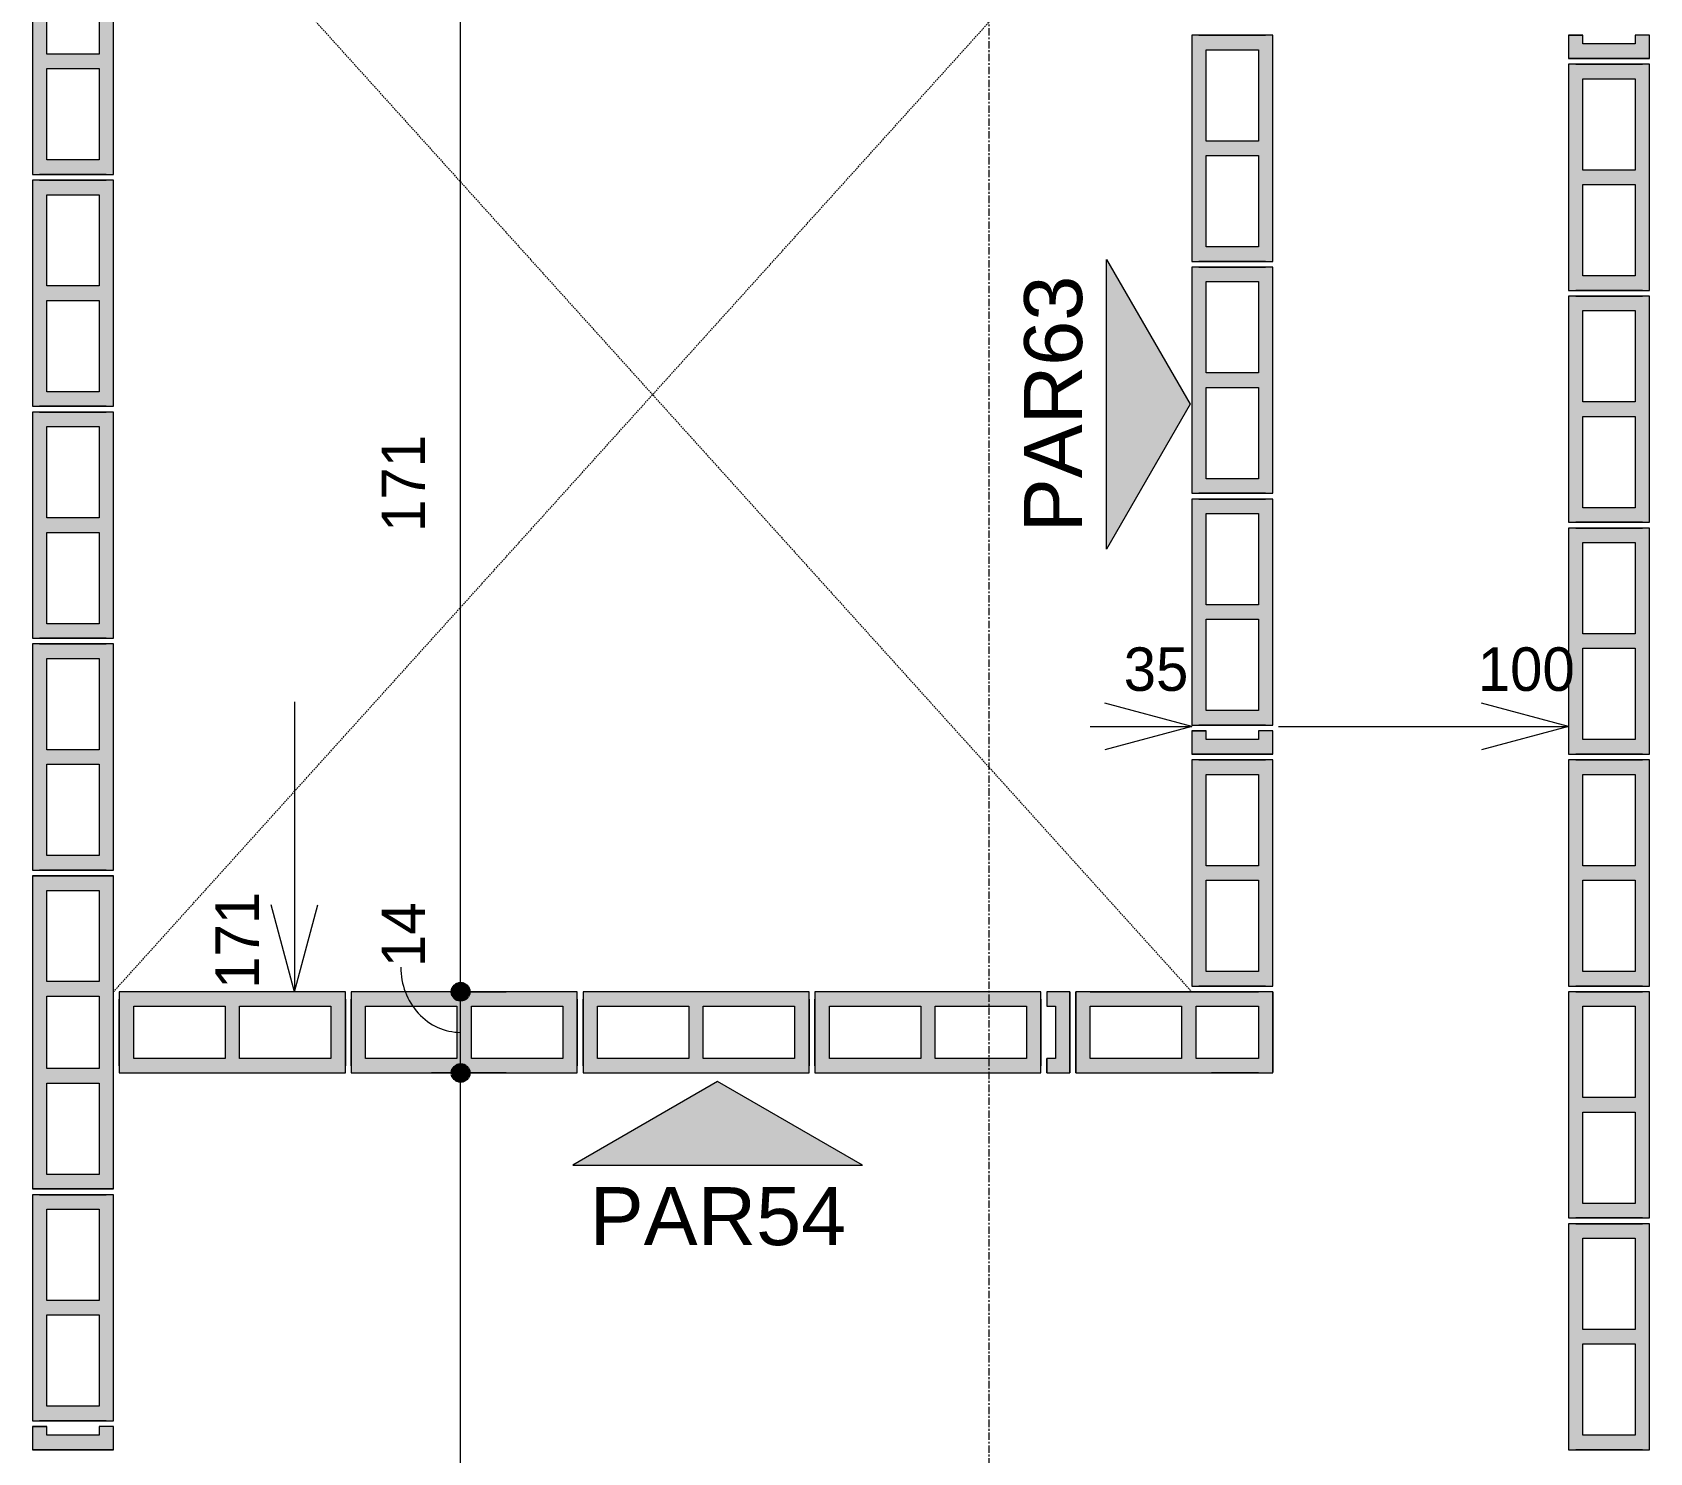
# Model space of a CAD drawing. Header units: centimetres. Extents: x 170 to 14001, y -2277 to 8860.
# Drawn here: x 11825.7 to 12104.7, y 184.7 to 429.7 of the extents above; entities that cross this region are included whole.
import ezdxf

# ---------------------------------------------------------------- set-up
doc = ezdxf.new("R2010")
doc.units = ezdxf.units.CM
doc.linetypes.add('Linha de eixo', pattern=[2.2225, 1.27, -0.3175, 0.3175, -0.3175])
doc.linetypes.add('Projeção', pattern=[0.396875, 0.238125, -0.15875])
for name, color, linetype, lineweight, true_color in [('A-ANNO-DIMS-1', 1, 'Continuous', 9, 0xff0000), ('G-ANNO-SYMB-1', 251, 'Continuous', 9, 0x646464), ('S-BEAM-3', 9, 'Continuous', 9, 0xc0c0c0), ('S-BEAM-4', 98, 'Continuous', 9, 0x004000), ('S-BEAM-7', 116, 'Continuous', 9, 0x008040), ('S-BEAM-8', 142, 'Continuous', 9, 0x0080c0)]:
    doc.layers.add(name, color=color, linetype=linetype, lineweight=lineweight, true_color=true_color)
for name, color, linetype, lineweight in [('A-ANNO-DIMS-50', 7, 'Continuous', 9), ('A-DETL-GENF', 7, 'Continuous', 9), ('A-FLOR-OVHD', 7, 'Projeção', 9), ('G-ANNO-SYMB', 7, 'Continuous', 9), ('S-BEAM', 7, 'Continuous', 9), ('S-BEAM-2', 7, 'Continuous', 13), ('S-GRID-1', 7, 'Linha de eixo', 9)]:
    doc.layers.add(name, color=color, linetype=linetype, lineweight=lineweight)
doc.styles.add('Arial', font='arial.ttf', dxfattribs={"height": 10})
doc.styles.add('Bahnschrift_12', font='', dxfattribs={"height": 7.5})
doc.styles.get('Bahnschrift_12').set_extended_font_data('Bahnschrift')
doc.dimstyles.new('COTA_ACUMULADA', dxfattribs={"dimscale": 30.48, "dimtxt": 8.33133, "dimasz": 0.049213, "dimexe": 0, "dimexo": 0.0625, "dimgap": 0.131234, "dimtad": 0, "dimjust": 2, "dimdec": 0, "dimzin": 0, "dimdsep": 46, "dimtxsty": 'Bahnschrift_12', "dimblk1": 'NONE', "dimblk2": 'OPEN30', "dimsah": 1, "dimcen": 0.09, "dimse1": 1, "dimsd1": 1, "dimazin": 0, "dimtfac": 1, "dimtdec": 4, "dimtix": 1, "dimtmove": 2, "dimatfit": 3, "dimfxl": 0, "dimfxlon": 1, "dimtvp": 1, "dimtolj": 1, "dimtzin": 0, "dimarcsym": 2})
doc.dimstyles.new('Linear_-_2_mm_Arial', dxfattribs={"dimscale": 30.48, "dimtxt": 8.33133, "dimasz": 0.393701, "dimexe": 0.164042, "dimexo": 0.328084, "dimgap": 0.131234, "dimtad": 1, "dimdec": 0, "dimzin": 0, "dimdsep": 46, "dimtxsty": 'Bahnschrift_12', "dimblk1": 'DOTSMALL', "dimblk2": 'DOTSMALL', "dimsah": 1, "dimcen": 0.09, "dimdle": 0.164042, "dimazin": 0, "dimtfac": 1, "dimtdec": 4, "dimtix": 1, "dimtmove": 0, "dimatfit": 3, "dimfxl": 1, "dimtvp": 1, "dimtolj": 1, "dimtzin": 0, "dimarcsym": 2})
doc.dimstyles.new('Linear_-_2_mm_Arial_1', dxfattribs={"dimscale": 30.48, "dimtxt": 8.33133, "dimasz": 0.393701, "dimexe": 0.164042, "dimexo": 0.328084, "dimgap": 0.131234, "dimtad": 1, "dimdec": 0, "dimzin": 0, "dimdsep": 46, "dimtxsty": 'Bahnschrift_12', "dimblk1": 'DOTSMALL', "dimblk2": 'DOTSMALL', "dimsah": 1, "dimcen": 0.09, "dimdle": 0.164042, "dimazin": 0, "dimtfac": 1, "dimtdec": 4, "dimtix": 1, "dimtmove": 1, "dimatfit": 3, "dimfxl": 1, "dimtvp": 1, "dimtolj": 1, "dimtzin": 0, "dimarcsym": 2})

# ---------------------------------------------------------------- blocks, each defined once
blk = doc.blocks.new('LEONE - BLOCO 14X39X19 - LEONE - BLOCO 14X39X19-554799-COBERTURA - MODULAÇÃO 2ª FIADA')
at = {"layer": 'S-BEAM-3'}
h = blk.add_hatch(color=256, dxfattribs=at)
h.paths.add_polyline_path([(-19.5, 7), (-19.5, -7), (19.5, -7), (19.5, 7)])
h.paths.add_polyline_path([(-17, -3.48), (-17, 4.5), (-1.25, 4.5), (-1.25, -4.5), (-17, -4.5)])
h.paths.add_polyline_path([(1.25, -0.98), (1.25, 4.5), (17, 4.5), (17, -4.5), (1.25, -4.5), (1.25, -4.16)])
at = {"layer": 'A-DETL-GENF'}
for p, q in [((19.5, 7), (-19.5, 7)), ((-19.5, 7), (-19.5, 0)), ((19.5, 0), (19.5, 7)), ((-17, -4.5), (-17, 4.5)), ((-17, 4.5), (-1.25, 4.5)), ((-1.25, 4.5), (-1.25, -4.5)), ((1.25, -4.5), (1.25, 4.5)), ((1.25, 4.5), (17, 4.5)), ((17, 4.5), (17, -4.5)), ((-19.5, 0), (-19.5, -7)), ((19.5, -7), (19.5, 0)), ((-1.25, -4.5), (-17, -4.5)), ((17, -4.5), (1.25, -4.5)), ((-19.5, -7), (19.5, -7))]:
    blk.add_line(p, q, dxfattribs=at)
at = {"layer": 'S-BEAM-2'}
for p, q in [((-19.5, 7), (-19.5, -7)), ((19.5, 7), (-19.5, 7)), ((-19.5, 7), (-19.5, -7)), ((-19.5, -5.75), (-19.5, 5.75)), ((19.5, -7), (19.5, 7)), ((19.5, -7), (19.5, 7)), ((19.5, 5.75), (19.5, -5.75)), ((-19.5, -7), (19.5, -7))]:
    blk.add_line(p, q, dxfattribs=at)
at = {"layer": 'S-BEAM-3'}
for p, q in [((-17, 4.5), (-1.25, 4.5)), ((-17, -4.5), (-17, 4.5)), ((-1.25, 4.5), (-1.25, -4.5)), ((1.25, 4.5), (17, 4.5)), ((1.25, -4.5), (1.25, 4.5)), ((17, 4.5), (17, -4.5)), ((-1.25, -4.5), (-17, -4.5)), ((17, -4.5), (1.25, -4.5))]:
    blk.add_line(p, q, dxfattribs=at)
blk = doc.blocks.new('LEONE - BLOCO 14x04x19 - LEONE - BLOCO 14x04x19-533013-COBERTURA - MODULAÇÃO 2ª FIADA')
at = {"layer": 'S-BEAM-7'}
blk.add_hatch(color=256, dxfattribs=at).paths.add_polyline_path([(-2.5, 0), (-2.5, -7), (1.5, -7), (1.5, -4.5), (0, -4.5), (0, 4.5), (1.5, 4.5), (1.5, 7), (-2.5, 7), (-2.5, 0.97)])
at = {"layer": 'A-DETL-GENF'}
for p, q in [((1.5, 7), (-2.5, 7)), ((-2.5, 7), (-2.5, 0)), ((1.5, 4.5), (1.5, 7)), ((0, 4.5), (1.5, 4.5)), ((0, -4.5), (0, 4.5)), ((-2.5, 0), (-2.5, -7)), ((1.5, -4.5), (0, -4.5)), ((1.5, -7), (1.5, -4.5)), ((-2.5, -7), (1.5, -7))]:
    blk.add_line(p, q, dxfattribs=at)
at = {"layer": 'S-BEAM-2'}
for p, q in [((1.5, 7), (-2.5, 7)), ((-2.5, -7), (-2.5, 7)), ((1.5, 7), (1.5, 4.5)), ((1.5, -7), (1.5, -4.5)), ((-2.5, -7), (1.5, -7))]:
    blk.add_line(p, q, dxfattribs=at)
at = {"layer": 'S-BEAM-3'}
for p, q in [((0, -4.5), (0, 4.5)), ((0, 4.5), (1.5, 4.5)), ((1.5, -4.5), (0, -4.5))]:
    blk.add_line(p, q, dxfattribs=at)
blk = doc.blocks.new('LEONE - BLOCO 14X39X19 - LEONE - BLOCO 14X39X19-V1-COBERTURA - MODULAÇÃO 2ª FIADA')
at = {"layer": 'S-BEAM-3'}
h = blk.add_hatch(color=256, dxfattribs=at)
h.paths.add_polyline_path([(19.5, -7), (19.5, 7), (-19.5, 7), (-19.5, -7)])
h.paths.add_polyline_path([(1.25, -4.5), (1.25, 4.5), (17, 4.5), (17, -4.5)])
h.paths.add_polyline_path([(-1.25, -4.5), (-17, -4.5), (-17, 4.5), (-1.25, 4.5), (-1.25, -4.16)])
at = {"layer": 'A-DETL-GENF'}
for p, q in [((19.5, 7), (-19.5, 7)), ((-19.5, 7), (-19.5, 0)), ((19.5, 0), (19.5, 7)), ((-17, -4.5), (-17, 4.5)), ((-17, 4.5), (-1.25, 4.5)), ((-1.25, 4.5), (-1.25, -4.5)), ((1.25, -4.5), (1.25, 4.5)), ((1.25, 4.5), (17, 4.5)), ((17, 4.5), (17, -4.5)), ((-19.5, 0), (-19.5, -7)), ((19.5, -7), (19.5, 0)), ((-1.25, -4.5), (-17, -4.5)), ((17, -4.5), (1.25, -4.5)), ((-19.5, -7), (19.5, -7))]:
    blk.add_line(p, q, dxfattribs=at)
at = {"layer": 'S-BEAM-2'}
for p, q in [((-19.5, 7), (-19.5, -7)), ((19.5, 7), (-19.5, 7)), ((-19.5, 7), (-19.5, -7)), ((-19.5, -5.75), (-19.5, 5.75)), ((19.5, -7), (19.5, 7)), ((19.5, -7), (19.5, 7)), ((19.5, 5.75), (19.5, -5.75)), ((-19.5, -7), (19.5, -7))]:
    blk.add_line(p, q, dxfattribs=at)
at = {"layer": 'S-BEAM-3'}
for p, q in [((-17, 4.5), (-1.25, 4.5)), ((-17, -4.5), (-17, 4.5)), ((-1.25, 4.5), (-1.25, -4.5)), ((1.25, 4.5), (17, 4.5)), ((1.25, -4.5), (1.25, 4.5)), ((17, 4.5), (17, -4.5)), ((-1.25, -4.5), (-17, -4.5)), ((17, -4.5), (1.25, -4.5))]:
    blk.add_line(p, q, dxfattribs=at)
blk = doc.blocks.new('LEONE - BLOCO 14x34x19 - LEONE - BLOCO 14x34x19-541693-COBERTURA - MODULAÇÃO 2ª FIADA')
at = {"layer": 'S-BEAM-8'}
h = blk.add_hatch(color=256, dxfattribs=at)
h.paths.add_polyline_path([(-3, 7), (-14.5, 7), (-14.5, -7), (19.5, -7), (19.5, 7), (-0.5, 7)])
h.paths.add_polyline_path([(-12, 4.5), (-1.25, 4.5), (-1.25, -4.5), (-12, -4.5)])
h.paths.add_polyline_path([(1.25, 4.5), (17, 4.5), (17, -4.5), (1.25, -4.5), (1.25, 4.03)])
at = {"layer": 'A-DETL-GENF'}
for p, q in [((-14.5, 7), (-14.5, 0)), ((2.5, 7), (-14.5, 7)), ((19.5, 7), (2.5, 7)), ((19.5, 0), (19.5, 7)), ((-12, -4.5), (-12, 4.5)), ((-12, 4.5), (-1.25, 4.5)), ((-1.25, 4.5), (-1.25, -4.5)), ((1.25, 4.5), (17, 4.5)), ((1.25, -4.5), (1.25, 4.5)), ((17, 4.5), (17, -4.5)), ((-14.5, 0), (-14.5, -7)), ((19.5, -7), (19.5, 0)), ((-1.25, -4.5), (-12, -4.5)), ((17, -4.5), (1.25, -4.5)), ((-14.5, -7), (2.5, -7)), ((2.5, -7), (19.5, -7))]:
    blk.add_line(p, q, dxfattribs=at)
at = {"layer": 'S-BEAM-2'}
for p, q in [((-14.5, 7), (-14.5, -7)), ((19.5, 7), (-14.5, 7)), ((-14.5, 7), (-14.5, -7)), ((-14.5, -7), (-14.5, 6.88)), ((-14.5, 5.75), (-14.5, -5.75)), ((-14.5, -5.75), (-14.5, 5.75)), ((-12, 7), (-3.94, 7)), ((-12, 7), (-3.94, 7)), ((17, 7), (-12, 7)), ((19.5, -7), (19.5, 7)), ((19.5, 7), (19.5, -7)), ((19.5, -7), (19.5, 7)), ((19.5, -5.75), (19.5, 5.75)), ((19.5, 5.75), (19.5, -5.75)), ((-14.5, -7), (19.5, -7)), ((-12, -7), (-3.94, -7)), ((-12, -7), (-3.94, -7)), ((17, -7), (-12, -7))]:
    blk.add_line(p, q, dxfattribs=at)
at = {"layer": 'S-BEAM-3'}
for p, q in [((-12, 4.5), (-1.25, 4.5)), ((-12, -4.5), (-12, 4.5)), ((-1.25, 4.5), (-1.25, -4.5)), ((1.25, 4.5), (17, 4.5)), ((1.25, -4.5), (1.25, 4.5)), ((17, 4.5), (17, -4.5)), ((-1.25, -4.5), (-12, -4.5)), ((17, -4.5), (1.25, -4.5))]:
    blk.add_line(p, q, dxfattribs=at)
blk = doc.blocks.new('LEONE - BLOCO 14X54X19 - LEONE - BLOCO 14X54X19-557270-COBERTURA - MODULAÇÃO 2ª FIADA')
at = {"layer": 'S-BEAM-4'}
h = blk.add_hatch(color=256, dxfattribs=at)
h.paths.add_polyline_path([(-27, -4.5), (-27, -7), (27, -7), (27, 7), (-27, 7), (-27, 0)])
h.paths.add_polyline_path([(-24.5, 4.5), (-8.75, 4.5), (-8.75, -4.5), (-24.5, -4.5), (-24.5, 0)])
h.paths.add_polyline_path([(-6.25, -2.45), (-6.25, 4.5), (6.25, 4.5), (6.25, -4.5), (-6.25, -4.5)])
h.paths.add_polyline_path([(8.75, -4.5), (8.75, 4.5), (24.5, 4.5), (24.5, -4.5), (9.9, -4.5)])
at = {"layer": 'A-DETL-GENF'}
for p, q in [((-27, 7), (-27, 0)), ((0, 7), (-27, 7)), ((27, 7), (0, 7)), ((27, 0), (27, 7)), ((-24.5, -4.5), (-24.5, 4.5)), ((-24.5, 4.5), (-8.75, 4.5)), ((-8.75, 4.5), (-8.75, -4.5)), ((-6.25, 4.5), (6.25, 4.5)), ((-6.25, -4.5), (-6.25, 4.5)), ((6.25, 4.5), (6.25, -4.5)), ((8.75, -4.5), (8.75, 4.5)), ((8.75, 4.5), (24.5, 4.5)), ((24.5, 4.5), (24.5, -4.5)), ((-27, 0), (-27, -7)), ((27, -7), (27, 0)), ((-8.75, -4.5), (-24.5, -4.5)), ((6.25, -4.5), (-6.25, -4.5)), ((24.5, -4.5), (8.75, -4.5)), ((-27, -7), (0, -7)), ((0, -7), (27, -7))]:
    blk.add_line(p, q, dxfattribs=at)
at = {"layer": 'S-BEAM-2'}
for p, q in [((-27, 7), (-27, -7)), ((27, 7), (-27, 7)), ((-27, 7), (-27, -7)), ((-27, -7), (-27, 6.88)), ((-27, 5.75), (-27, -5.75)), ((-27, -5.75), (-27, 5.75)), ((27, -7), (27, 7)), ((27, 7), (27, -7)), ((27, -7), (27, 7)), ((27, -5.75), (27, 5.75)), ((27, 5.75), (27, -5.75)), ((-27, -7), (27, -7))]:
    blk.add_line(p, q, dxfattribs=at)
at = {"layer": 'S-BEAM-3'}
for p, q in [((-24.5, 4.5), (-8.75, 4.5)), ((-24.5, -4.5), (-24.5, 4.5)), ((-8.75, 4.5), (-8.75, -4.5)), ((-6.25, 4.5), (6.25, 4.5)), ((-6.25, -4.5), (-6.25, 4.5)), ((6.25, 4.5), (6.25, -4.5)), ((8.75, 4.5), (24.5, 4.5)), ((8.75, -4.5), (8.75, 4.5)), ((24.5, 4.5), (24.5, -4.5)), ((-8.75, -4.5), (-24.5, -4.5)), ((6.25, -4.5), (-6.25, -4.5)), ((24.5, -4.5), (8.75, -4.5))]:
    blk.add_line(p, q, dxfattribs=at)
blk = doc.blocks.new('LEONE - BLOCO 14x04x4 - LEONE - BLOCO 14x04x19-2843081-COBERTURA - MODULAÇÃO 2ª FIADA')
at = {"layer": 'S-BEAM-7'}
blk.add_hatch(color=256, dxfattribs=at).paths.add_polyline_path([(-2.5, 7), (-2.5, -7), (1.5, -7), (1.5, -4.5), (0, -4.5), (0, 4.5), (1.5, 4.5), (1.5, 7), (0, 7)])
at = {"layer": 'A-DETL-GENF'}
for p, q in [((1.5, 7), (-2.5, 7)), ((-2.5, 7), (-2.5, 0)), ((1.5, 4.5), (1.5, 7)), ((0, 4.5), (1.5, 4.5)), ((0, -4.5), (0, 4.5)), ((-2.5, 0), (-2.5, -7)), ((1.5, -4.5), (0, -4.5)), ((1.5, -7), (1.5, -4.5)), ((-2.5, -7), (1.5, -7))]:
    blk.add_line(p, q, dxfattribs=at)
at = {"layer": 'S-BEAM-2'}
for p, q in [((1.5, 7), (-2.5, 7)), ((-2.5, -7), (-2.5, 7)), ((1.5, 7), (1.5, 4.5)), ((1.5, -7), (1.5, -4.5)), ((-2.5, -7), (1.5, -7))]:
    blk.add_line(p, q, dxfattribs=at)
at = {"layer": 'S-BEAM-3'}
for p, q in [((0, -4.5), (0, 4.5)), ((0, 4.5), (1.5, 4.5)), ((1.5, -4.5), (0, -4.5))]:
    blk.add_line(p, q, dxfattribs=at)
blk = doc.blocks.new('Elevação - Número de detalhe-142644-COBERTURA - MODULAÇÃO 2ª FIADA')
at = {"layer": 'G-ANNO-SYMB-1'}
blk.add_hatch(color=256, dxfattribs=at).paths.add_polyline_path([(0.5, 0), (-0.5, 0), (0, 0.2887)])
at = {"layer": 'G-ANNO-SYMB'}
for p, q in [((0, 0.2887), (-0.5, 0)), ((0.5, 0), (0, 0.2887)), ((-0.5, 0), (0.5, 0))]:
    blk.add_line(p, q, dxfattribs=at)
blk = doc.blocks.new('DIMBLOCK82-COBERTURA - MODULAÇÃO 2ª FIADA')
at = {"layer": 'A-ANNO-DIMS-50', "lineweight": 35, "true_color": 0xff0000}
h = blk.add_hatch(color=1, dxfattribs=at)
edge = h.paths.add_edge_path()
edge.add_arc((11899.61, 250.24), 1.5, 0, 360)
h = blk.add_hatch(color=1, dxfattribs=at)
edge = h.paths.add_edge_path()
edge.add_arc((11899.61, 44.24), 1.5, 0, 360)
at = {"layer": 'A-ANNO-DIMS-50', "color": 1, "true_color": 0xff0000}
for p, q in [((11907.49, 250.24), (11894.61, 250.24)), ((11899.61, 44.24), (11899.61, 250.24)), ((11899.61, 250.24), (11907.49, 250.24)), ((11907.49, 44.24), (11894.61, 44.24)), ((11899.61, 44.24), (11907.49, 44.24))]:
    blk.add_line(p, q, dxfattribs=at)
at = {"layer": 'A-ANNO-DIMS-50', "color": 1, "lineweight": 35, "true_color": 0xff0000}
for centre in [(11899.61, 250.24), (11899.61, 44.24)]:
    blk.add_circle(centre, 1.5, dxfattribs=at)
at = {"layer": 'A-ANNO-DIMS-50', "color": 0, "insert": (11885.97, 138.91), "char_height": 7.5, "width": 19.9952, "attachment_point": 1, "rotation": 90, "line_spacing_factor": 1.009858, "style": 'Bahnschrift_12'}
blk.add_mtext('206', dxfattribs=at)
blk = doc.blocks.new('_DotSmall')
at = {"color": 0, "linetype": 'ByBlock', "const_width": 0.5}
blk.add_lwpolyline([(-0.0625, 0, 1), (0.0625, 0, 1)], format="xyb", close=True, dxfattribs=at)
blk = doc.blocks.new('DIMBLOCK83-COBERTURA - MODULAÇÃO 2ª FIADA')
at = {"layer": 'A-ANNO-DIMS-50', "lineweight": 35, "true_color": 0xff0000}
h = blk.add_hatch(color=1, dxfattribs=at)
edge = h.paths.add_edge_path()
edge.add_arc((11899.61, 264.24), 1.5, 0, 360)
h = blk.add_hatch(color=1, dxfattribs=at)
edge = h.paths.add_edge_path()
edge.add_arc((11899.61, 250.24), 1.5, 0, 360)
at = {"layer": 'A-ANNO-DIMS-50', "color": 1, "true_color": 0xff0000}
for p, q in [((11907.49, 264.24), (11894.61, 264.24)), ((11899.61, 250.24), (11899.61, 264.24)), ((11899.61, 264.24), (11907.49, 264.24)), ((11907.49, 250.24), (11894.61, 250.24)), ((11899.61, 250.24), (11907.49, 250.24))]:
    blk.add_line(p, q, dxfattribs=at)
at = {"layer": 'A-ANNO-DIMS-50', "color": 1, "lineweight": 35, "true_color": 0xff0000}
for centre in [(11899.61, 264.24), (11899.61, 250.24)]:
    blk.add_circle(centre, 1.5, dxfattribs=at)
at = {"layer": 'A-ANNO-DIMS-50', "color": 1, "true_color": 0xff0000}
blk.add_ellipse((11899.61, 268.5), major_axis=(0, 11.26), ratio=0.9159, start_param=1.570796, end_param=3.141593, dxfattribs=at)
at = {"layer": 'A-ANNO-DIMS-50', "color": 0, "insert": (11885.97, 268.5), "char_height": 7.5, "width": 11.3609, "attachment_point": 1, "rotation": 90, "line_spacing_factor": 1.009858, "style": 'Bahnschrift_12'}
blk.add_mtext('14', dxfattribs=at)
blk = doc.blocks.new('DIMBLOCK84-COBERTURA - MODULAÇÃO 2ª FIADA')
at = {"layer": 'A-ANNO-DIMS-50', "lineweight": 35, "true_color": 0xff0000}
h = blk.add_hatch(color=1, dxfattribs=at)
edge = h.paths.add_edge_path()
edge.add_arc((11899.61, 435.24), 1.5, 0, 360)
h = blk.add_hatch(color=1, dxfattribs=at)
edge = h.paths.add_edge_path()
edge.add_arc((11899.61, 264.24), 1.5, 0, 360)
at = {"layer": 'A-ANNO-DIMS-50', "color": 1, "true_color": 0xff0000}
for p, q in [((11907.49, 435.24), (11894.61, 435.24)), ((11899.61, 264.24), (11899.61, 435.24)), ((11899.61, 435.24), (11907.49, 435.24)), ((11907.49, 264.24), (11894.61, 264.24)), ((11899.61, 264.24), (11907.49, 264.24))]:
    blk.add_line(p, q, dxfattribs=at)
at = {"layer": 'A-ANNO-DIMS-50', "color": 1, "lineweight": 35, "true_color": 0xff0000}
for centre in [(11899.61, 435.24), (11899.61, 264.24)]:
    blk.add_circle(centre, 1.5, dxfattribs=at)
at = {"layer": 'A-ANNO-DIMS-50', "color": 0, "insert": (11885.97, 343.56), "char_height": 7.5, "width": 14.8449, "attachment_point": 1, "rotation": 90, "line_spacing_factor": 1.009858, "style": 'Bahnschrift_12'}
blk.add_mtext('171', dxfattribs=at)
blk = doc.blocks.new('DIMBLOCK117-COBERTURA - MODULAÇÃO 2ª FIADA')
at = {"layer": 'A-ANNO-DIMS-50', "color": 1, "true_color": 0xff0000}
for p, q in [((11870.97, 314.24), (11870.97, 264.24)), ((11870.97, 264.24), (11866.95, 279.24)), ((11870.97, 264.24), (11874.99, 279.24)), ((11870.97, 264.24), (11870.97, 264.24)), ((11870.97, 264.24), (11870.97, 264.24))]:
    blk.add_line(p, q, dxfattribs=at)
at = {"layer": 'A-ANNO-DIMS-50', "color": 0, "insert": (11857.32, 264.74), "char_height": 7.5, "width": 14.8449, "attachment_point": 1, "rotation": 90, "line_spacing_factor": 1.009858, "style": 'Bahnschrift_12'}
blk.add_mtext('171', dxfattribs=at)
blk = doc.blocks.new('_None')
blk = doc.blocks.new('_Open30')
at = {"color": 0, "linetype": 'ByBlock', "lineweight": -2}
for p, q in [((-1, 0.27), (0, 0)), ((0, 0), (-1, -0.27)), ((0, 0), (-1, 0))]:
    blk.add_line(p, q, dxfattribs=at)
blk = doc.blocks.new('DIMBLOCK119-COBERTURA - MODULAÇÃO 2ª FIADA')
at = {"layer": 'A-ANNO-DIMS-50', "color": 1, "true_color": 0xff0000}
for p, q in [((12025.73, 310), (12010.73, 314.02)), ((12008.23, 310), (12025.73, 310)), ((12025.73, 310), (12010.73, 305.98)), ((12025.73, 310), (12025.73, 310)), ((12025.73, 310), (12025.73, 310))]:
    blk.add_line(p, q, dxfattribs=at)
at = {"layer": 'A-ANNO-DIMS-50', "color": 0, "insert": (12014, 323.65), "char_height": 7.5, "width": 13.4816, "attachment_point": 1, "line_spacing_factor": 1.009858, "style": 'Bahnschrift_12'}
blk.add_mtext('35', dxfattribs=at)
blk = doc.blocks.new('DIMBLOCK120-COBERTURA - MODULAÇÃO 2ª FIADA')
at = {"layer": 'A-ANNO-DIMS-50', "color": 1, "true_color": 0xff0000}
for p, q in [((12090.73, 310), (12075.73, 314.02)), ((12040.73, 310), (12090.73, 310)), ((12090.73, 310), (12075.73, 305.98)), ((12090.73, 310), (12090.73, 310)), ((12090.73, 310), (12090.73, 310))]:
    blk.add_line(p, q, dxfattribs=at)
at = {"layer": 'A-ANNO-DIMS-50', "color": 0, "insert": (12075.08, 323.65), "char_height": 7.5, "width": 18.1774, "attachment_point": 1, "line_spacing_factor": 1.009858, "style": 'Bahnschrift_12'}
blk.add_mtext('100', dxfattribs=at)

msp = doc.modelspace()

# ---------------------------------------------------------------- linework, layer by layer
at = {"layer": 'A-FLOR-OVHD'}
for p, q in [((11839.73, 470.24), (12025.73, 264.24)), ((11839.73, 264.24), (12025.73, 470.24))]:
    msp.add_line(p, q, dxfattribs=at)
at = {"layer": 'S-GRID-1'}
msp.add_line((11990.73, 921.64), (11990.73, -623.1), dxfattribs=at)

# ---------------------------------------------------------------- block references
at = {"layer": 'G-ANNO-SYMB', "extrusion": (0, 0, -1), "xscale": 49.99999999999998, "yscale": 49.99999999999998, "zscale": 49.99999999999998, "rotation": 90.00000000000044}
msp.add_blockref('Elevação - Número de detalhe-142644-COBERTURA - MODULAÇÃO 2ª FIADA', (-12011.01, 365.58), dxfattribs=at)
at = {"layer": 'G-ANNO-SYMB', "xscale": 49.99999999999998, "yscale": 49.99999999999998, "zscale": 49.99999999999998}
msp.add_blockref('Elevação - Número de detalhe-142644-COBERTURA - MODULAÇÃO 2ª FIADA', (11943.95, 234.33), dxfattribs=at)
at = {"layer": 'S-BEAM'}
for name, p, rotation in [('LEONE - BLOCO 14X39X19 - LEONE - BLOCO 14X39X19-554799-COBERTURA - MODULAÇÃO 2ª FIADA', (11832.73, 424.74), 89.9999999999999), ('LEONE - BLOCO 14X39X19 - LEONE - BLOCO 14X39X19-554799-COBERTURA - MODULAÇÃO 2ª FIADA', (12032.73, 409.74), 89.9999999999999), ('LEONE - BLOCO 14x04x4 - LEONE - BLOCO 14x04x19-2843081-COBERTURA - MODULAÇÃO 2ª FIADA', (12097.73, 427.74), 89.9999999999999), ('LEONE - BLOCO 14X39X19 - LEONE - BLOCO 14X39X19-554799-COBERTURA - MODULAÇÃO 2ª FIADA', (12097.73, 404.74), 89.9999999999999), ('LEONE - BLOCO 14X39X19 - LEONE - BLOCO 14X39X19-554799-COBERTURA - MODULAÇÃO 2ª FIADA', (11832.73, 384.74), 89.9999999999999), ('LEONE - BLOCO 14X39X19 - LEONE - BLOCO 14X39X19-554799-COBERTURA - MODULAÇÃO 2ª FIADA', (12032.73, 369.74), 89.9999999999999), ('LEONE - BLOCO 14X39X19 - LEONE - BLOCO 14X39X19-554799-COBERTURA - MODULAÇÃO 2ª FIADA', (12097.73, 364.74), 89.9999999999999), ('LEONE - BLOCO 14X39X19 - LEONE - BLOCO 14X39X19-554799-COBERTURA - MODULAÇÃO 2ª FIADA', (11832.73, 344.74), 89.9999999999999), ('LEONE - BLOCO 14X39X19 - LEONE - BLOCO 14X39X19-554799-COBERTURA - MODULAÇÃO 2ª FIADA', (12032.73, 329.74), 89.9999999999999), ('LEONE - BLOCO 14X39X19 - LEONE - BLOCO 14X39X19-554799-COBERTURA - MODULAÇÃO 2ª FIADA', (12097.73, 324.74), 89.9999999999999), ('LEONE - BLOCO 14X39X19 - LEONE - BLOCO 14X39X19-554799-COBERTURA - MODULAÇÃO 2ª FIADA', (11832.73, 304.74), 89.9999999999999), ('LEONE - BLOCO 14x04x19 - LEONE - BLOCO 14x04x19-533013-COBERTURA - MODULAÇÃO 2ª FIADA', (12032.73, 307.74), 89.9999999999999), ('LEONE - BLOCO 14X39X19 - LEONE - BLOCO 14X39X19-554799-COBERTURA - MODULAÇÃO 2ª FIADA', (12032.73, 284.74), 89.9999999999999), ('LEONE - BLOCO 14X39X19 - LEONE - BLOCO 14X39X19-554799-COBERTURA - MODULAÇÃO 2ª FIADA', (12097.73, 284.74), 89.9999999999999), ('LEONE - BLOCO 14X54X19 - LEONE - BLOCO 14X54X19-557270-COBERTURA - MODULAÇÃO 2ª FIADA', (11832.73, 257.24), 89.9999999999999), ('LEONE - BLOCO 14x04x19 - LEONE - BLOCO 14x04x19-533013-COBERTURA - MODULAÇÃO 2ª FIADA', (12002.23, 257.24), 180), ('LEONE - BLOCO 14x34x19 - LEONE - BLOCO 14x34x19-541693-COBERTURA - MODULAÇÃO 2ª FIADA', (12025.23, 257.24), 180), ('LEONE - BLOCO 14X39X19 - LEONE - BLOCO 14X39X19-554799-COBERTURA - MODULAÇÃO 2ª FIADA', (12097.73, 244.74), 89.9999999999999), ('LEONE - BLOCO 14X39X19 - LEONE - BLOCO 14X39X19-554799-COBERTURA - MODULAÇÃO 2ª FIADA', (11832.73, 209.74), 89.99999999999991), ('LEONE - BLOCO 14X39X19 - LEONE - BLOCO 14X39X19-554799-COBERTURA - MODULAÇÃO 2ª FIADA', (12097.73, 204.74), 89.9999999999999), ('LEONE - BLOCO 14x04x19 - LEONE - BLOCO 14x04x19-533013-COBERTURA - MODULAÇÃO 2ª FIADA', (11832.73, 187.74), 89.99999999999991)]:
    msp.add_blockref(name, p, dxfattribs=dict(at, rotation=rotation))
for name, p in [('LEONE - BLOCO 14X39X19 - LEONE - BLOCO 14X39X19-554799-COBERTURA - MODULAÇÃO 2ª FIADA', (11860.23, 257.24)), ('LEONE - BLOCO 14X39X19 - LEONE - BLOCO 14X39X19-V1-COBERTURA - MODULAÇÃO 2ª FIADA', (11900.23, 257.24)), ('LEONE - BLOCO 14X39X19 - LEONE - BLOCO 14X39X19-V1-COBERTURA - MODULAÇÃO 2ª FIADA', (11940.23, 257.24)), ('LEONE - BLOCO 14X39X19 - LEONE - BLOCO 14X39X19-V1-COBERTURA - MODULAÇÃO 2ª FIADA', (11980.23, 257.24))]:
    msp.add_blockref(name, p, dxfattribs=at)

# ---------------------------------------------------------------- texts
at = {"layer": 'G-ANNO-SYMB', "insert": (11996.82, 343.51), "char_height": 10, "width": 54.9156, "attachment_point": 1, "rotation": 90, "style": 'Arial'}
msp.add_mtext('PAR63', dxfattribs=at)
at = {"layer": 'G-ANNO-SYMB', "insert": (11921.87, 230.54), "char_height": 10, "width": 54.9156, "attachment_point": 1, "style": 'Arial'}
msp.add_mtext('PAR54', dxfattribs=at)

# ---------------------------------------------------------------- dimensions: what is measured, and where the dimension line sits
at = {"layer": 'A-ANNO-DIMS-1'}
for base, p1, p2, dimstyle, override, picture, middle in [((11870.97, 264.24), (11870.97, 435.24), (11870.97, 264.24), 'COTA_ACUMULADA', {"dimpost": '<>', "dimfxl": 171}, 'DIMBLOCK117-COBERTURA - MODULAÇÃO 2ª FIADA', (11862.32, 272.17)), ((11899.61, 264.24), (11897.49, 250.24), (11897.49, 264.24), 'Linear_-_2_mm_Arial_1', {"dimpost": '<>', "dimfxl": 14}, 'DIMBLOCK83-COBERTURA - MODULAÇÃO 2ª FIADA', (11890.97, 274.18))]:
    dim = msp.add_linear_dim(base=base, p1=p1, p2=p2, angle=90, dimstyle=dimstyle, override=override, dxfattribs=at)
    dim.commit()
    dim.dimension.update_dxf_attribs({"geometry": picture, "text_midpoint": middle, "dimtype": 160, "text_rotation": 90})
for base, p1, p2, override, picture, middle in [((11899.61, 435.24), (11897.49, 264.24), (11897.49, 435.24), {"dimpost": '<>', "dimfxl": 171}, 'DIMBLOCK84-COBERTURA - MODULAÇÃO 2ª FIADA', (11891.86, 349.74)), ((11899.61, 250.24), (11897.49, 44.24), (11897.49, 250.24), {"dimpost": '<>', "dimfxl": 206}, 'DIMBLOCK82-COBERTURA - MODULAÇÃO 2ª FIADA', (11891.78, 147.24))]:
    dim = msp.add_linear_dim(base=base, p1=p1, p2=p2, angle=90, dimstyle='Linear_-_2_mm_Arial', override=override, dxfattribs=at)
    dim.commit()
    dim.dimension.update_dxf_attribs({"geometry": picture, "text_midpoint": middle})
for base, p2, override, picture, middle in [((12025.73, 310), (12025.73, 310), {"dimpost": '<>', "dimfxl": 35}, 'DIMBLOCK119-COBERTURA - MODULAÇÃO 2ª FIADA', (12020.74, 318.65)), ((12090.73, 310), (12090.73, 310), {"dimpost": '<>', "dimfxl": 100}, 'DIMBLOCK120-COBERTURA - MODULAÇÃO 2ª FIADA', (12084.17, 318.65))]:
    dim = msp.add_linear_dim(base=base, p1=(11990.73, 310), p2=p2, dimstyle='COTA_ACUMULADA', override=override, dxfattribs=at)
    dim.commit()
    dim.dimension.update_dxf_attribs({"geometry": picture, "text_midpoint": middle, "dimtype": 160})

doc.saveas('drawing.dxf')
